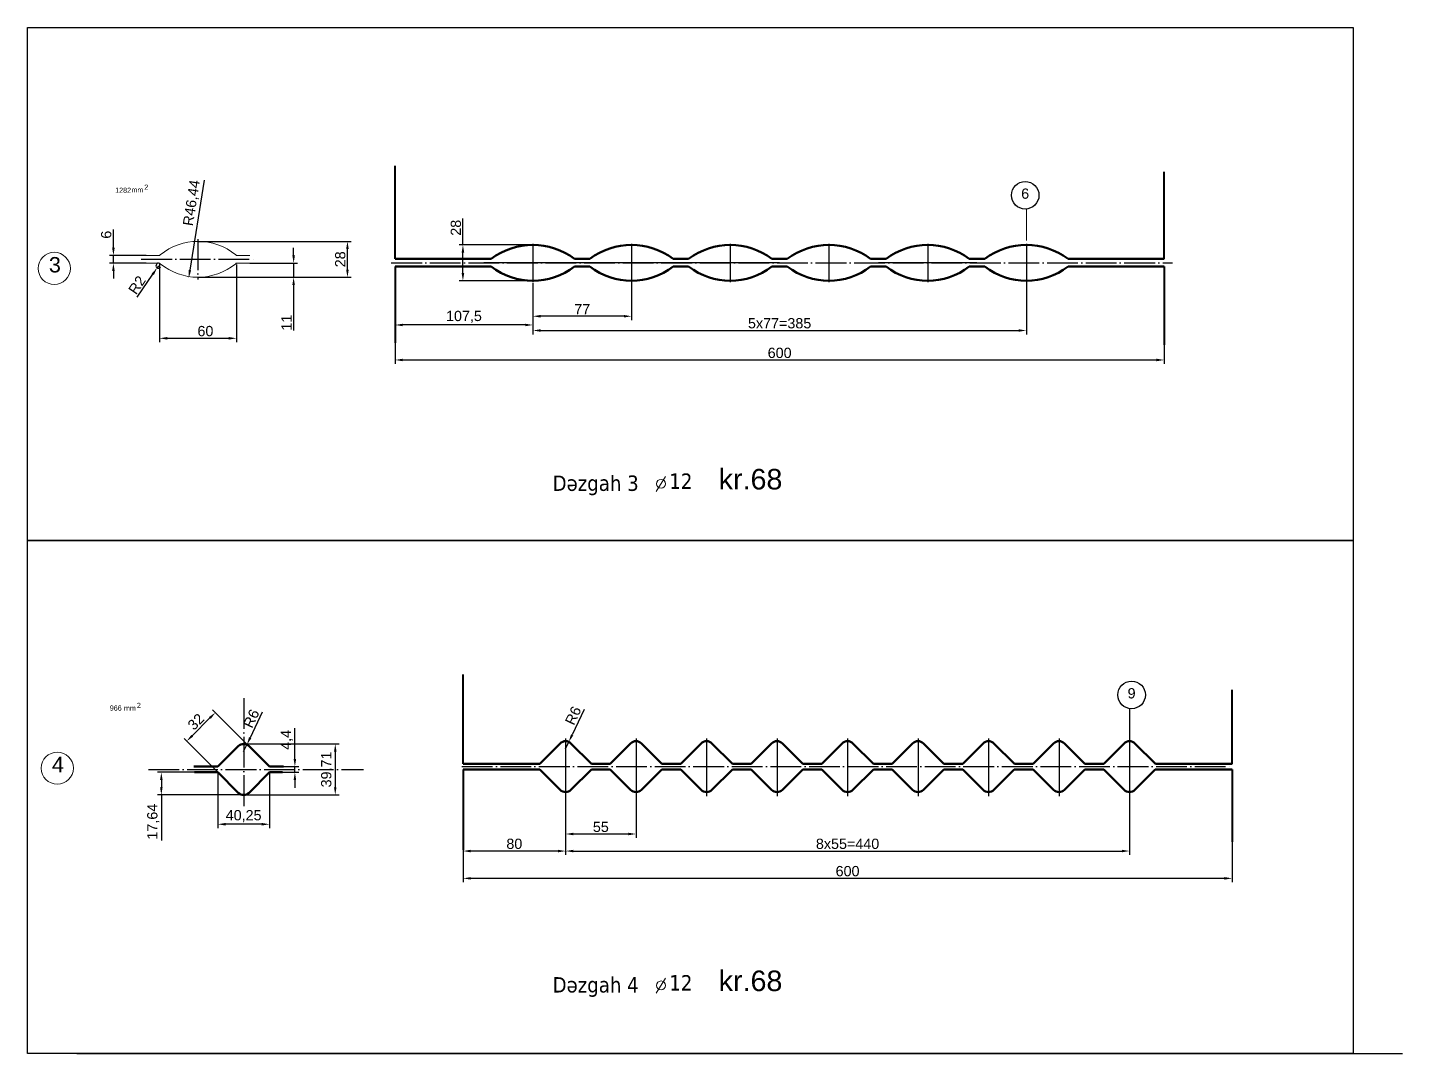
# Model space of a CAD drawing. Header units: millimetres. Extents: x 1526 to 31626, y -4643 to 9189.
# Drawn here: x 5119 to 6192, y 6533 to 7333 of the extents above; entities that cross this region are included whole.
import ezdxf

# ---------------------------------------------------------------- set-up
doc = ezdxf.new("R2010")
doc.units = ezdxf.units.MM
doc.linetypes.add('ACAD_ISO04W100', pattern=[30, 24, -3, 0, -3])
for name, color, linetype, lineweight in [('контурная', 7, 'Continuous', 50), ('осевые', 1, 'ACAD_ISO04W100', 25), ('размерные', 7, 'Continuous', 25), ('тонкая', 7, 'Continuous', 20), ('тонкий', 7, 'Continuous', 20)]:
    doc.layers.add(name, color=color, linetype=linetype, lineweight=lineweight)
doc.layers.add('осевая', color=4, linetype='Continuous')
doc.styles.add('s1v4', font='arial.ttf', dxfattribs={"height": 4})
doc.styles.add('s4v4', font='arial.ttf', dxfattribs={"height": 16})
doc.styles.get("Standard").update_dxf_attribs({"font": 'arial.ttf'})
doc.dimstyles.new('s2v4', dxfattribs={"dimtxt": 8, "dimasz": 6, "dimexe": 3, "dimexo": 0, "dimgap": 1.5, "dimtad": 1, "dimtxsty": 'Standard', "dimcen": 2.5, "dimadec": 0, "dimazin": 0, "dimtfac": 1, "dimtmove": 0, "dimatfit": 3, "dimfxl": 1, "dimarcsym": 0})
doc.dimstyles.new('s2v4$0', dxfattribs={"dimtxt": 8, "dimasz": 6, "dimexe": 3, "dimexo": 0, "dimgap": 1.5, "dimtad": 1, "dimtxsty": 'Standard', "dimcen": 2.5, "dimadec": 0, "dimazin": 0, "dimtfac": 1, "dimtmove": 0, "dimatfit": 3, "dimfxl": 1, "dimarcsym": 0})

# ---------------------------------------------------------------- blocks, each defined once
blk = doc.blocks.new('*D336')
at = {"layer": 'Defpoints', "color": 0, "transparency": 16777216}
for p in [(5513.3, 7133.3), (5405.8, 7102.5), (5405.8, 7100.6)]:
    blk.add_point(p, dxfattribs=at)
at = {"layer": 'тонкий', "color": 0, "lineweight": -2, "transparency": 16777216}
for p, q in [((5513.3, 7133.3), (5513.3, 7097.6)), ((5405.8, 7102.5), (5405.8, 7097.6)), ((5507.3, 7100.6), (5411.8, 7100.6))]:
    blk.add_line(p, q, dxfattribs=at)
at = {"layer": 'тонкий', "color": 0, "transparency": 16777216}
for points in [[(5411.8, 7101.6), (5411.8, 7099.6), (5405.8, 7100.6)], [(5507.3, 7101.6), (5507.3, 7099.6), (5513.3, 7100.6)]]:
    blk.add_solid(points, dxfattribs=at)
at = {"layer": 'тонкий', "color": 0, "transparency": 16777216, "insert": (5459.5, 7106.9), "char_height": 8, "attachment_point": 5}
blk.add_mtext('107,5', dxfattribs=at)
blk = doc.blocks.new('*D217')
at = {"layer": 'Defpoints', "color": 0, "transparency": 16777216}
for p in [(5898.3, 7134.1), (5513.3, 7097.6), (5898.3, 7096.3)]:
    blk.add_point(p, dxfattribs=at)
at = {"layer": 'тонкий', "color": 0, "lineweight": -2, "transparency": 16777216}
for p, q in [((5898.3, 7134.1), (5898.3, 7093.3)), ((5513.3, 7097.6), (5513.3, 7093.3)), ((5519.3, 7096.3), (5892.3, 7096.3))]:
    blk.add_line(p, q, dxfattribs=at)
at = {"layer": 'тонкий', "color": 0, "transparency": 16777216}
for points in [[(5519.3, 7097.3), (5519.3, 7095.3), (5513.3, 7096.3)], [(5892.3, 7097.3), (5892.3, 7095.3), (5898.3, 7096.3)]]:
    blk.add_solid(points, dxfattribs=at)
at = {"layer": 'тонкий', "color": 0, "transparency": 16777216, "insert": (5705.8, 7101.9), "char_height": 8, "attachment_point": 5}
blk.add_mtext('5x77=385', dxfattribs=at)
blk = doc.blocks.new('*D337')
at = {"layer": 'Defpoints', "color": 0, "transparency": 16777216}
for p in [(5405.8, 7086.8), (6005.8, 7085.1), (6005.8, 7073.3)]:
    blk.add_point(p, dxfattribs=at)
at = {"layer": 'тонкий', "color": 0, "lineweight": -2, "transparency": 16777216}
for p, q in [((5405.8, 7086.8), (5405.8, 7070.3)), ((6005.8, 7085.1), (6005.8, 7070.3)), ((5411.8, 7073.3), (5999.8, 7073.3))]:
    blk.add_line(p, q, dxfattribs=at)
at = {"layer": 'тонкий', "color": 0, "transparency": 16777216}
for points in [[(5411.8, 7074.3), (5411.8, 7072.3), (5405.8, 7073.3)], [(5999.8, 7074.3), (5999.8, 7072.3), (6005.8, 7073.3)]]:
    blk.add_solid(points, dxfattribs=at)
at = {"layer": 'тонкий', "color": 0, "transparency": 16777216, "insert": (5705.8, 7078.8), "char_height": 8, "attachment_point": 5}
blk.add_mtext('600', dxfattribs=at)
blk = doc.blocks.new('*D274')
at = {"layer": 'Defpoints', "color": 0, "transparency": 16777216}
for p in [(5538.8, 6733.2), (5458.8, 6722.3), (5458.8, 6690.4)]:
    blk.add_point(p, dxfattribs=at)
at = {"layer": 'тонкий', "color": 0, "lineweight": -2, "transparency": 16777216}
for p, q in [((5538.8, 6733.2), (5538.8, 6687.4)), ((5458.8, 6722.3), (5458.8, 6687.4)), ((5532.8, 6690.4), (5464.8, 6690.4))]:
    blk.add_line(p, q, dxfattribs=at)
at = {"layer": 'тонкий', "color": 0, "transparency": 16777216}
for points in [[(5464.8, 6691.4), (5464.8, 6689.4), (5458.8, 6690.4)], [(5532.8, 6691.4), (5532.8, 6689.4), (5538.8, 6690.4)]]:
    blk.add_solid(points, dxfattribs=at)
at = {"layer": 'тонкий', "color": 0, "transparency": 16777216, "insert": (5498.8, 6696), "char_height": 8, "attachment_point": 5}
blk.add_mtext('80', dxfattribs=at)
blk = doc.blocks.new('*D275')
at = {"layer": 'Defpoints', "color": 0, "transparency": 16777216}
for p in [(5593.8, 6733.2), (5538.8, 6710.3), (5593.8, 6703.7)]:
    blk.add_point(p, dxfattribs=at)
at = {"layer": 'тонкий', "color": 0, "lineweight": -2, "transparency": 16777216}
for p, q in [((5593.8, 6733.2), (5593.8, 6700.7)), ((5538.8, 6710.3), (5538.8, 6700.7)), ((5544.8, 6703.7), (5587.8, 6703.7))]:
    blk.add_line(p, q, dxfattribs=at)
at = {"layer": 'тонкий', "color": 0, "transparency": 16777216}
for points in [[(5544.8, 6704.7), (5544.8, 6702.7), (5538.8, 6703.7)], [(5587.8, 6704.7), (5587.8, 6702.7), (5593.8, 6703.7)]]:
    blk.add_solid(points, dxfattribs=at)
at = {"layer": 'тонкий', "color": 0, "transparency": 16777216, "insert": (5566.3, 6709.2), "char_height": 8, "attachment_point": 5}
blk.add_mtext('55', dxfattribs=at)
blk = doc.blocks.new('*D276')
at = {"layer": 'Defpoints', "color": 0, "transparency": 16777216}
for p in [(5978.8, 6733.2), (5538.8, 6690.4), (5978.8, 6690.4)]:
    blk.add_point(p, dxfattribs=at)
at = {"layer": 'тонкий', "color": 0, "lineweight": -2, "transparency": 16777216}
for p, q in [((5978.8, 6733.2), (5978.8, 6687.4)), ((5538.8, 6690.4), (5538.8, 6687.4)), ((5544.8, 6690.4), (5972.8, 6690.4))]:
    blk.add_line(p, q, dxfattribs=at)
at = {"layer": 'тонкий', "color": 0, "transparency": 16777216}
for points in [[(5544.8, 6691.4), (5544.8, 6689.4), (5538.8, 6690.4)], [(5972.8, 6691.4), (5972.8, 6689.4), (5978.8, 6690.4)]]:
    blk.add_solid(points, dxfattribs=at)
at = {"layer": 'тонкий', "color": 0, "transparency": 16777216, "insert": (5758.8, 6696), "char_height": 8, "attachment_point": 5}
blk.add_mtext('8x55=440', dxfattribs=at)
blk = doc.blocks.new('*D277')
at = {"layer": 'Defpoints', "color": 0, "transparency": 16777216}
for p in [(6058.8, 6697.7), (5458.8, 6687.4), (5458.8, 6669.1)]:
    blk.add_point(p, dxfattribs=at)
at = {"layer": 'тонкий', "color": 0, "lineweight": -2, "transparency": 16777216}
for p, q in [((6058.8, 6697.7), (6058.8, 6666.1)), ((5458.8, 6687.4), (5458.8, 6666.1)), ((6052.8, 6669.1), (5464.8, 6669.1))]:
    blk.add_line(p, q, dxfattribs=at)
at = {"layer": 'тонкий', "color": 0, "transparency": 16777216}
for points in [[(5464.8, 6670.1), (5464.8, 6668.1), (5458.8, 6669.1)], [(6052.8, 6670.1), (6052.8, 6668.1), (6058.8, 6669.1)]]:
    blk.add_solid(points, dxfattribs=at)
at = {"layer": 'тонкий', "color": 0, "transparency": 16777216, "insert": (5758.8, 6674.7), "char_height": 8, "attachment_point": 5}
blk.add_mtext('600', dxfattribs=at)
blk = doc.blocks.new('*D1022')
at = {"layer": 'Defpoints', "color": 0, "transparency": 16777216}
for p in [(5590.3, 7134.1), (5513.3, 7121), (5513.3, 7107.4)]:
    blk.add_point(p, dxfattribs=at)
at = {"layer": 'тонкий', "color": 0, "lineweight": -2, "transparency": 16777216}
for p, q in [((5590.3, 7134.1), (5590.3, 7104.4)), ((5513.3, 7121), (5513.3, 7104.4)), ((5584.3, 7107.4), (5519.3, 7107.4))]:
    blk.add_line(p, q, dxfattribs=at)
at = {"layer": 'тонкий', "color": 0, "transparency": 16777216}
for points in [[(5519.3, 7108.4), (5519.3, 7106.4), (5513.3, 7107.4)], [(5584.3, 7108.4), (5584.3, 7106.4), (5590.3, 7107.4)]]:
    blk.add_solid(points, dxfattribs=at)
at = {"layer": 'тонкий', "color": 0, "transparency": 16777216, "insert": (5551.8, 7112.9), "char_height": 8, "attachment_point": 5}
blk.add_mtext('77', dxfattribs=at)
blk = doc.blocks.new('*D1023')
at = {"layer": 'Defpoints', "color": 0, "transparency": 16777216}
for p in [(5458.7, 7163.1), (5513.3, 7163.1), (5513.3, 7135.1)]:
    blk.add_point(p, dxfattribs=at)
at = {"layer": 'тонкий', "color": 0, "lineweight": -2, "transparency": 16777216}
for p, q in [((5458.7, 7163.1), (5458.7, 7183.7)), ((5513.3, 7163.1), (5455.7, 7163.1)), ((5458.7, 7141.1), (5458.7, 7157.1)), ((5513.3, 7135.1), (5455.7, 7135.1))]:
    blk.add_line(p, q, dxfattribs=at)
at = {"layer": 'тонкий', "color": 0, "transparency": 16777216}
for points in [[(5457.7, 7157.1), (5459.7, 7157.1), (5458.7, 7163.1)], [(5457.7, 7141.1), (5459.7, 7141.1), (5458.7, 7135.1)]]:
    blk.add_solid(points, dxfattribs=at)
at = {"layer": 'тонкий', "color": 0, "transparency": 16777216, "insert": (5453.2, 7176.4), "char_height": 8, "attachment_point": 5, "rotation": 90}
blk.add_mtext('28', dxfattribs=at)
blk = doc.blocks.new('*D1028')
at = {"layer": 'Defpoints', "color": 0, "transparency": 16777216}
for p in [(5314.9, 6756.2), (5314.9, 6751.8), (5327.6, 6756.2)]:
    blk.add_point(p, dxfattribs=at)
at = {"layer": 'тонкая', "color": 0, "lineweight": -2, "transparency": 16777216}
for p, q in [((5327.6, 6762.2), (5327.6, 6786.1)), ((5314.9, 6756.2), (5330.6, 6756.2)), ((5314.9, 6751.8), (5330.6, 6751.8)), ((5327.6, 6751.8), (5327.6, 6756.2)), ((5327.6, 6745.8), (5327.6, 6739.8))]:
    blk.add_line(p, q, dxfattribs=at)
at = {"layer": 'тонкая', "color": 0, "transparency": 16777216}
for points in [[(5326.6, 6762.2), (5328.6, 6762.2), (5327.6, 6756.2)], [(5326.6, 6745.8), (5328.6, 6745.8), (5327.6, 6751.8)]]:
    blk.add_solid(points, dxfattribs=at)
at = {"layer": 'тонкая', "color": 0, "transparency": 16777216, "insert": (5321.3, 6777.1), "char_height": 8, "attachment_point": 5, "rotation": 90}
blk.add_mtext('4,4', dxfattribs=at)
blk = doc.blocks.new('*D1027')
at = {"layer": 'Defpoints', "color": 0, "transparency": 16777216}
for p in [(5287.6, 6773.9), (5287.6, 6734.2), (5359.1, 6734.2)]:
    blk.add_point(p, dxfattribs=at)
at = {"layer": 'тонкая', "color": 0, "lineweight": -2, "transparency": 16777216}
for p, q in [((5287.6, 6773.9), (5362.1, 6773.9)), ((5359.1, 6767.9), (5359.1, 6740.2)), ((5287.6, 6734.2), (5362.1, 6734.2))]:
    blk.add_line(p, q, dxfattribs=at)
at = {"layer": 'тонкая', "color": 0, "transparency": 16777216}
for points in [[(5358.1, 6767.9), (5360.1, 6767.9), (5359.1, 6773.9)], [(5358.1, 6740.2), (5360.1, 6740.2), (5359.1, 6734.2)]]:
    blk.add_solid(points, dxfattribs=at)
at = {"layer": 'тонкая', "color": 0, "transparency": 16777216, "insert": (5352.8, 6754), "char_height": 8, "attachment_point": 5, "rotation": 90}
blk.add_mtext('39,71', dxfattribs=at)
blk = doc.blocks.new('*D1029')
at = {"layer": 'Defpoints', "color": 0, "transparency": 16777216}
for p in [(5265.6, 6798.4), (5289.9, 6774.1), (5267.5, 6751.8)]:
    blk.add_point(p, dxfattribs=at)
at = {"layer": 'тонкая', "color": 0, "lineweight": -2, "transparency": 16777216}
for p, q in [((5247.5, 6780.3), (5261.3, 6794.2)), ((5289.9, 6774.1), (5263.4, 6800.6)), ((5267.5, 6751.8), (5241.1, 6778.2))]:
    blk.add_line(p, q, dxfattribs=at)
at = {"layer": 'тонкая', "color": 0, "transparency": 16777216}
for points in [[(5260.6, 6794.9), (5262, 6793.5), (5265.6, 6798.4)], [(5246.8, 6781), (5248.2, 6779.6), (5243.2, 6776.1)]]:
    blk.add_solid(points, dxfattribs=at)
at = {"layer": 'тонкая', "color": 0, "transparency": 16777216, "insert": (5250.4, 6791.2), "char_height": 8, "attachment_point": 5, "rotation": 45}
blk.add_mtext('32', dxfattribs=at)
blk = doc.blocks.new('*D1030')
at = {"layer": 'Defpoints', "color": 0, "transparency": 16777216}
for p in [(5267.5, 6751.8), (5307.8, 6751.8), (5267.5, 6711.3)]:
    blk.add_point(p, dxfattribs=at)
at = {"layer": 'тонкая', "color": 0, "lineweight": -2, "transparency": 16777216}
for p, q in [((5267.5, 6751.8), (5267.5, 6708.3)), ((5307.8, 6751.8), (5307.8, 6708.3)), ((5301.8, 6711.3), (5273.5, 6711.3))]:
    blk.add_line(p, q, dxfattribs=at)
at = {"layer": 'тонкая', "color": 0, "transparency": 16777216}
for points in [[(5273.5, 6712.3), (5273.5, 6710.3), (5267.5, 6711.3)], [(5301.8, 6712.3), (5301.8, 6710.3), (5307.8, 6711.3)]]:
    blk.add_solid(points, dxfattribs=at)
at = {"layer": 'тонкая', "color": 0, "transparency": 16777216, "insert": (5287.6, 6717.6), "char_height": 8, "attachment_point": 5}
blk.add_mtext('40,25', dxfattribs=at)
blk = doc.blocks.new('*D1031')
at = {"layer": 'Defpoints', "color": 0, "transparency": 16777216}
for p in [(5290.2, 6773.3), (5287.6, 6767.9)]:
    blk.add_point(p, dxfattribs=at)
at = {"layer": 'тонкая', "color": 0, "lineweight": -2, "transparency": 16777216}
for p, q in [((5302, 6798.6), (5292.7, 6778.7)), ((5287.6, 6767.9), (5290.2, 6773.3))]:
    blk.add_line(p, q, dxfattribs=at)
at = {"layer": 'тонкая', "color": 0, "transparency": 16777216}
blk.add_solid([(5291.8, 6779.2), (5293.6, 6778.3), (5290.2, 6773.3)], dxfattribs=at)
at = {"layer": 'тонкая', "color": 0, "transparency": 16777216, "insert": (5293.6, 6793.7), "char_height": 8, "attachment_point": 5, "rotation": 64.8631}
blk.add_mtext('R6', dxfattribs=at)
blk = doc.blocks.new('*D1032')
at = {"layer": 'Defpoints', "color": 0, "transparency": 16777216}
for p in [(5223.4, 6751.8), (5249.4, 6751.8), (5287.6, 6734.2)]:
    blk.add_point(p, dxfattribs=at)
at = {"layer": 'тонкая', "color": 0, "lineweight": -2, "transparency": 16777216}
for p, q in [((5249.4, 6751.8), (5220.4, 6751.8)), ((5223.4, 6745.8), (5223.4, 6740.2)), ((5287.6, 6734.2), (5220.4, 6734.2)), ((5223.4, 6734.2), (5223.4, 6698.7))]:
    blk.add_line(p, q, dxfattribs=at)
at = {"layer": 'тонкая', "color": 0, "transparency": 16777216}
for points in [[(5222.4, 6745.8), (5224.4, 6745.8), (5223.4, 6751.8)], [(5222.4, 6740.2), (5224.4, 6740.2), (5223.4, 6734.2)]]:
    blk.add_solid(points, dxfattribs=at)
at = {"layer": 'тонкая', "color": 0, "transparency": 16777216, "insert": (5217.1, 6713.3), "char_height": 8, "attachment_point": 5, "rotation": 90}
blk.add_mtext('17,64', dxfattribs=at)
blk = doc.blocks.new('*D1033')
at = {"layer": 'Defpoints', "color": 0, "transparency": 16777216}
for p in [(5538.8, 6770.1), (5541.3, 6775.5)]:
    blk.add_point(p, dxfattribs=at)
at = {"layer": 'тонкая', "color": 0, "lineweight": -2, "transparency": 16777216}
for p, q in [((5553.2, 6800.8), (5543.9, 6781)), ((5538.8, 6770.1), (5541.3, 6775.5))]:
    blk.add_line(p, q, dxfattribs=at)
at = {"layer": 'тонкая', "color": 0, "transparency": 16777216}
blk.add_solid([(5543, 6781.4), (5544.8, 6780.5), (5541.3, 6775.5)], dxfattribs=at)
at = {"layer": 'тонкая', "color": 0, "transparency": 16777216, "insert": (5544.7, 6796), "char_height": 8, "attachment_point": 5, "rotation": 64.8631}
blk.add_mtext('R6', dxfattribs=at)
blk = doc.blocks.new('*D1966')
at = {"layer": 'Defpoints', "color": 0, "transparency": 16777216}
for p in [(5252, 7183.3), (5244.8, 7137.4)]:
    blk.add_point(p, dxfattribs=at)
at = {"layer": 'тонкая', "color": 0, "lineweight": -2, "transparency": 16777216}
blk.add_line((5256.7, 7213.4), (5245.7, 7143.3), dxfattribs=at)
at = {"layer": 'тонкая', "color": 0, "transparency": 16777216}
blk.add_solid([(5244.7, 7143.5), (5246.7, 7143.2), (5244.8, 7137.4)], dxfattribs=at)
at = {"layer": 'тонкая', "color": 0, "transparency": 16777216, "insert": (5247.5, 7195.7), "char_height": 8, "attachment_point": 5, "rotation": 81.106}
blk.add_mtext('R46,44', dxfattribs=at)
blk = doc.blocks.new('*D1967')
at = {"layer": 'Defpoints', "color": 0, "transparency": 16777216}
for p in [(5186, 7154.8), (5211.6, 7154.8), (5211.6, 7148.8)]:
    blk.add_point(p, dxfattribs=at)
at = {"layer": 'тонкая', "color": 0, "lineweight": -2, "transparency": 16777216}
for p, q in [((5186, 7160.8), (5186, 7175.1)), ((5211.6, 7154.8), (5183, 7154.8)), ((5211.6, 7148.8), (5183, 7148.8)), ((5186, 7148.8), (5186, 7154.8)), ((5186, 7142.8), (5186, 7136.8))]:
    blk.add_line(p, q, dxfattribs=at)
at = {"layer": 'тонкая', "color": 0, "transparency": 16777216}
for points in [[(5185, 7160.8), (5187, 7160.8), (5186, 7154.8)], [(5185, 7142.8), (5187, 7142.8), (5186, 7148.8)]]:
    blk.add_solid(points, dxfattribs=at)
at = {"layer": 'тонкая', "color": 0, "transparency": 16777216, "insert": (5180.4, 7171), "char_height": 8, "attachment_point": 5, "rotation": 90}
blk.add_mtext('6', dxfattribs=at)
blk = doc.blocks.new('*D1968')
at = {"layer": 'Defpoints', "color": 0, "transparency": 16777216}
for p in [(5222, 7148.8), (5282, 7147.8), (5282, 7090.2)]:
    blk.add_point(p, dxfattribs=at)
at = {"layer": 'тонкая', "color": 0, "lineweight": -2, "transparency": 16777216}
for p, q in [((5222, 7148.8), (5222, 7087.2)), ((5282, 7147.8), (5282, 7087.2)), ((5228, 7090.2), (5276, 7090.2))]:
    blk.add_line(p, q, dxfattribs=at)
at = {"layer": 'тонкая', "color": 0, "transparency": 16777216}
for points in [[(5228, 7091.2), (5228, 7089.2), (5222, 7090.2)], [(5276, 7091.2), (5276, 7089.2), (5282, 7090.2)]]:
    blk.add_solid(points, dxfattribs=at)
at = {"layer": 'тонкая', "color": 0, "transparency": 16777216, "insert": (5257.8, 7095.8), "char_height": 8, "attachment_point": 5}
blk.add_mtext('60', dxfattribs=at)
blk = doc.blocks.new('*D1969')
at = {"layer": 'Defpoints', "color": 0, "transparency": 16777216}
for p in [(5292.4, 7148.8), (5252, 7137.8), (5326.6, 7137.8)]:
    blk.add_point(p, dxfattribs=at)
at = {"layer": 'тонкая', "color": 0, "lineweight": -2, "transparency": 16777216}
for p, q in [((5326.6, 7154.8), (5326.6, 7160.8)), ((5292.4, 7148.8), (5329.6, 7148.8)), ((5326.6, 7148.8), (5326.6, 7137.8)), ((5252, 7137.8), (5329.6, 7137.8)), ((5326.6, 7131.8), (5326.6, 7096.3))]:
    blk.add_line(p, q, dxfattribs=at)
at = {"layer": 'тонкая', "color": 0, "transparency": 16777216}
for points in [[(5325.6, 7154.8), (5327.6, 7154.8), (5326.6, 7148.8)], [(5325.6, 7131.8), (5327.6, 7131.8), (5326.6, 7137.8)]]:
    blk.add_solid(points, dxfattribs=at)
at = {"layer": 'тонкая', "color": 0, "transparency": 16777216, "insert": (5321.1, 7102.4), "char_height": 8, "attachment_point": 5, "rotation": 90}
blk.add_mtext('11', dxfattribs=at)
blk = doc.blocks.new('*D1970')
at = {"layer": 'Defpoints', "color": 0, "transparency": 16777216}
for p in [(5252, 7165.8), (5368.6, 7165.8), (5287.3, 7137.8)]:
    blk.add_point(p, dxfattribs=at)
at = {"layer": 'тонкая', "color": 0, "lineweight": -2, "transparency": 16777216}
for p, q in [((5252, 7165.8), (5371.6, 7165.8)), ((5368.6, 7143.8), (5368.6, 7159.8)), ((5287.3, 7137.8), (5371.6, 7137.8))]:
    blk.add_line(p, q, dxfattribs=at)
at = {"layer": 'тонкая', "color": 0, "transparency": 16777216}
for points in [[(5367.6, 7159.8), (5369.6, 7159.8), (5368.6, 7165.8)], [(5367.6, 7143.8), (5369.6, 7143.8), (5368.6, 7137.8)]]:
    blk.add_solid(points, dxfattribs=at)
at = {"layer": 'тонкая', "color": 0, "transparency": 16777216, "insert": (5363, 7151.8), "char_height": 8, "attachment_point": 5, "rotation": 90}
blk.add_mtext('28', dxfattribs=at)
blk = doc.blocks.new('*D1971')
at = {"layer": 'Defpoints', "color": 0, "transparency": 16777216}
for p in [(5220.1, 7145.2), (5221.2, 7146.8)]:
    blk.add_point(p, dxfattribs=at)
at = {"layer": 'тонкая', "color": 0, "lineweight": -2, "transparency": 16777216}
for p, q in [((5221.2, 7146.8), (5220.1, 7145.2)), ((5204.5, 7122.2), (5216.7, 7140.2))]:
    blk.add_line(p, q, dxfattribs=at)
blk.add_arc((5221.2, 7146.8), 2, 90, 321.704, dxfattribs=at)
at = {"layer": 'тонкая', "color": 0, "transparency": 16777216}
blk.add_solid([(5215.9, 7140.8), (5217.6, 7139.6), (5220.1, 7145.2)], dxfattribs=at)
at = {"layer": 'тонкая', "color": 0, "transparency": 16777216, "insert": (5204.4, 7131.8), "char_height": 8, "attachment_point": 5, "rotation": 55.7603}
blk.add_mtext('R2', dxfattribs=at)

msp = doc.modelspace()

# ---------------------------------------------------------------- linework, layer by layer
at = {"lineweight": 40}
for p, q in [((5405.79827, 7152.07314), (5405.79827, 7224.66537)), ((6005.79827, 7152.07314), (6005.79827, 7219.92303)), ((5405.79827, 7146.07314), (5405.79827, 7086.75911)), ((6005.79827, 7146.07314), (6005.79827, 7085.11579)), ((5458.77477, 6758.4413), (5458.77477, 6828.06838)), ((6058.77477, 6758.4413), (6058.77477, 6816.16661)), ((5458.77477, 6754.0413), (5458.77477, 6691.25242)), ((6058.77477, 6754.0413), (6058.77477, 6697.66462))]:
    msp.add_line(p, q, dxfattribs=at)
at = {"lineweight": 15}
msp.add_line((5898.52075, 7166.4409), (5898.52075, 7191.05655), dxfattribs=at)
at = {"color": 2}
for points in [[(5118.97851, 6932.54836), (5118.97851, 7332.54836), (6153.24468, 7332.54836), (6153.24468, 6932.54836), (5118.97851, 6932.54836), (5118.97851, 7332.54836)], [(5118.97851, 6532.54837), (5118.97851, 6932.54837), (6153.24468, 6932.54837), (6153.24468, 6532.54837), (5118.97851, 6532.54837), (5118.97851, 6932.54837)], [(5157.49089, 6532.54837), (6191.75706, 6532.54837)], [(5157.4909, 6532.54837), (6191.75707, 6532.54837)], [(5157.4909, 6532.54837), (6191.75707, 6532.54837)], [(5157.4909, 6532.54837), (6191.75707, 6532.54837)], [(5157.49091, 6532.54837), (6191.75708, 6532.54837)], [(5157.49091, 6532.54837), (6191.75708, 6532.54837)], [(5157.49091, 6532.54837), (6191.75708, 6532.54837)]]:
    msp.add_lwpolyline(points, dxfattribs=at)
for centre in [(5897.37618, 7201.74908), (5980.39997, 6812.14191)]:
    msp.add_circle(centre, 10.75362)
at = {"layer": 'контурная'}
for p, q in [((5480.79827, 7152.07314), (5405.79827, 7152.07314)), ((5480.79827, 7146.07314), (5405.79827, 7146.07314)), ((5545.79827, 7152.07314), (5557.79827, 7152.07314)), ((5545.79827, 7146.07314), (5557.79827, 7146.07314)), ((5622.79827, 7152.07314), (5634.79827, 7152.07314)), ((5622.79827, 7146.07314), (5634.79827, 7146.07314)), ((5699.79827, 7152.07314), (5711.79827, 7152.07314)), ((5699.79827, 7146.07314), (5711.79827, 7146.07314)), ((5776.79827, 7152.07314), (5788.79827, 7152.07314)), ((5776.79827, 7146.07314), (5788.79827, 7146.07314)), ((5853.79827, 7152.07314), (5865.79827, 7152.07314)), ((5853.79827, 7146.07314), (5865.79827, 7146.07314)), ((5930.79827, 7152.07314), (6005.79827, 7152.07314)), ((5930.79827, 7146.07314), (6005.79827, 7146.07314)), ((5267.49054, 6756.2007), (5283.40121, 6772.11137)), ((5307.79716, 6756.2007), (5291.88649, 6772.11137)), ((5518.62146, 6758.4413), (5534.53213, 6774.35197)), ((5558.92808, 6758.4413), (5543.01741, 6774.35197)), ((5573.62146, 6758.4413), (5589.53213, 6774.35197)), ((5613.92808, 6758.4413), (5598.01741, 6774.35197)), ((5628.62146, 6758.4413), (5644.53213, 6774.35197)), ((5668.92808, 6758.4413), (5653.01741, 6774.35197)), ((5683.62146, 6758.4413), (5699.53213, 6774.35197)), ((5723.92808, 6758.4413), (5708.01741, 6774.35197)), ((5738.62146, 6758.4413), (5754.53213, 6774.35197)), ((5778.92808, 6758.4413), (5763.01741, 6774.35197)), ((5793.62146, 6758.4413), (5809.53213, 6774.35197)), ((5833.92808, 6758.4413), (5818.01741, 6774.35197)), ((5848.62146, 6758.4413), (5864.53213, 6774.35197)), ((5888.92808, 6758.4413), (5873.01741, 6774.35197)), ((5903.62146, 6758.4413), (5919.53213, 6774.35197)), ((5943.92808, 6758.4413), (5928.01741, 6774.35197)), ((5958.62146, 6758.4413), (5974.53213, 6774.35197)), ((5998.92808, 6758.4413), (5983.01741, 6774.35197)), ((5267.49054, 6756.2007), (5248.74832, 6756.2007)), ((5267.51644, 6751.8007), (5249.3573, 6751.8007)), ((5283.40121, 6735.91593), (5267.51644, 6751.8007)), ((5291.88649, 6735.91593), (5307.77126, 6751.8007)), ((5307.77126, 6751.8007), (5318.00036, 6751.8007)), ((5307.79716, 6756.2007), (5318.60934, 6756.2007)), ((5518.62146, 6758.4413), (5458.77477, 6758.4413)), ((5518.64736, 6754.0413), (5458.77477, 6754.0413)), ((5534.53213, 6738.15653), (5518.64736, 6754.0413)), ((5543.01741, 6738.15653), (5558.90218, 6754.0413)), ((5558.90218, 6754.0413), (5573.64736, 6754.0413)), ((5558.92808, 6758.4413), (5573.62146, 6758.4413)), ((5589.53213, 6738.15653), (5573.64736, 6754.0413)), ((5598.01741, 6738.15653), (5613.90218, 6754.0413)), ((5613.90218, 6754.0413), (5628.64736, 6754.0413)), ((5613.92808, 6758.4413), (5628.62146, 6758.4413)), ((5644.53213, 6738.15653), (5628.64736, 6754.0413)), ((5653.01741, 6738.15653), (5668.90218, 6754.0413)), ((5668.90218, 6754.0413), (5683.64736, 6754.0413)), ((5668.92808, 6758.4413), (5683.62146, 6758.4413)), ((5699.53213, 6738.15653), (5683.64736, 6754.0413)), ((5708.01741, 6738.15653), (5723.90218, 6754.0413)), ((5723.90218, 6754.0413), (5738.64736, 6754.0413)), ((5723.92808, 6758.4413), (5738.62146, 6758.4413)), ((5754.53213, 6738.15653), (5738.64736, 6754.0413)), ((5763.01741, 6738.15653), (5778.90218, 6754.0413)), ((5778.90218, 6754.0413), (5793.64736, 6754.0413)), ((5778.92808, 6758.4413), (5793.62146, 6758.4413)), ((5809.53213, 6738.15653), (5793.64736, 6754.0413)), ((5818.01741, 6738.15653), (5833.90218, 6754.0413)), ((5833.90218, 6754.0413), (5848.64736, 6754.0413)), ((5833.92808, 6758.4413), (5848.62146, 6758.4413)), ((5864.53213, 6738.15653), (5848.64736, 6754.0413)), ((5873.01741, 6738.15653), (5888.90218, 6754.0413)), ((5888.90218, 6754.0413), (5903.64736, 6754.0413)), ((5888.92808, 6758.4413), (5903.62146, 6758.4413)), ((5919.53213, 6738.15653), (5903.64736, 6754.0413)), ((5928.01741, 6738.15653), (5943.90218, 6754.0413)), ((5943.90218, 6754.0413), (5958.64736, 6754.0413)), ((5943.92808, 6758.4413), (5958.62146, 6758.4413)), ((5974.53213, 6738.15653), (5958.64736, 6754.0413)), ((5983.01741, 6738.15653), (5998.90218, 6754.0413)), ((5998.90218, 6754.0413), (6058.77477, 6754.0413)), ((5998.92808, 6758.4413), (6058.77477, 6758.4413))]:
    msp.add_line(p, q, dxfattribs=at)
for centre, radius, start, end in [((5513.29827, 7109.56178), 53.51136, 52.60203439, 127.39796561), ((5590.29827, 7109.56178), 53.51136, 52.60203439, 127.39796561), ((5667.29827, 7109.56178), 53.51136, 52.60203439, 127.39796561), ((5744.29827, 7109.56178), 53.51136, 52.60203439, 127.39796561), ((5821.29827, 7109.56178), 53.51136, 52.60203439, 127.39796561), ((5898.29827, 7109.56178), 53.51136, 52.60203439, 127.39796561), ((5513.29827, 7188.58451), 53.51136, 232.60203439, 307.39796561), ((5590.29827, 7188.58451), 53.51136, 232.60203439, 307.39796561), ((5667.29827, 7188.58451), 53.51136, 232.60203439, 307.39796561), ((5744.29827, 7188.58451), 53.51136, 232.60203439, 307.39796561), ((5821.29827, 7188.58451), 53.51136, 232.60203439, 307.39796561), ((5898.29827, 7188.58451), 53.51136, 232.60203439, 307.39796561), ((5287.64385, 6767.86873), 6, 45, 135), ((5538.77477, 6770.10933), 6, 45, 135), ((5593.77477, 6770.10933), 6, 45, 135), ((5648.77477, 6770.10933), 6, 45, 135), ((5703.77477, 6770.10933), 6, 45, 135), ((5758.77477, 6770.10933), 6, 45, 135), ((5813.77477, 6770.10933), 6, 45, 135), ((5868.77477, 6770.10933), 6, 45, 135), ((5923.77477, 6770.10933), 6, 45, 135), ((5978.77477, 6770.10933), 6, 45, 135), ((5538.77477, 6742.39917), 6, 225, 315), ((5593.77477, 6742.39917), 6, 225, 315), ((5648.77477, 6742.39917), 6, 225, 315), ((5703.77477, 6742.39917), 6, 225, 315), ((5758.77477, 6742.39917), 6, 225, 315), ((5813.77477, 6742.39917), 6, 225, 315), ((5868.77477, 6742.39917), 6, 225, 315), ((5923.77477, 6742.39917), 6, 225, 315), ((5978.77477, 6742.39917), 6, 225, 315), ((5287.64385, 6740.15857), 6, 225, 315)]:
    msp.add_arc(centre, radius, start, end, dxfattribs=at)
at = {"layer": 'осевая'}
for p, q in [((5513.29827, 7163.88896), (5513.29827, 7134.07314)), ((5590.29827, 7163.88896), (5590.29827, 7134.07314)), ((5667.29827, 7163.88896), (5667.29827, 7134.07314)), ((5744.29827, 7163.88896), (5744.29827, 7134.07314)), ((5821.29827, 7163.88896), (5821.29827, 7134.07314)), ((5898.29827, 7163.88896), (5898.29827, 7134.07314)), ((5551.64012, 7149.07314), (5474.95643, 7149.07314)), ((5628.64012, 7149.07314), (5551.95643, 7149.07314)), ((5705.64012, 7149.07314), (5628.95643, 7149.07314)), ((5859.64012, 7149.07314), (5782.95643, 7149.07314)), ((5978.77477, 6801.51182), (5978.77477, 6733.19439)), ((5538.77477, 6778.15397), (5538.77477, 6733.19439)), ((5593.77477, 6778.15397), (5593.77477, 6733.19439)), ((5648.77477, 6778.15397), (5648.77477, 6733.19439)), ((5703.77477, 6778.15397), (5703.77477, 6733.19439)), ((5758.77477, 6778.15397), (5758.77477, 6733.19439)), ((5813.77477, 6778.15397), (5813.77477, 6733.19439)), ((5868.77477, 6778.15397), (5868.77477, 6733.19439)), ((5923.77477, 6778.15397), (5923.77477, 6733.19439)), ((5978.77477, 6778.15397), (5978.77477, 6733.19439))]:
    msp.add_line(p, q, dxfattribs=at)
at = {"layer": 'осевые'}
for p, q in [((5251.96745, 7167.44689), (5251.96882, 7136.02079)), ((5207.75921, 7151.82503), (5295.39969, 7151.82503)), ((5402.76853, 7149.07224), (6012.41309, 7149.07224)), ((5287.64385, 6809.65304), (5287.64385, 6723.2745)), ((5213.34049, 6754.0007), (5381.05406, 6754.0007)), ((5457.8156, 6756.2413), (6059.00983, 6756.2413))]:
    msp.add_line(p, q, dxfattribs=at)
at = {"layer": 'тонкая'}
for p, q in [((5221.24422, 7154.82503), (5211.56451, 7154.82503)), ((5221.24422, 7148.82503), (5211.56451, 7148.82503)), ((5221.24422, 7154.82503), (5221.96813, 7154.82503)), ((5221.24422, 7148.82503), (5221.96813, 7148.82503)), ((5282.70423, 7154.81503), (5281.97995, 7154.81503)), ((5282.70423, 7148.83503), (5281.97995, 7148.83503)), ((5282.70423, 7154.81503), (5292.37176, 7154.81503)), ((5282.70423, 7148.83503), (5292.37176, 7148.83503))]:
    msp.add_line(p, q, dxfattribs=at)
for centre in [(5139.86564, 7144.7182), (5142.21684, 6755.01577)]:
    msp.add_circle(centre, 12.53226, dxfattribs=at)
for centre, radius, start, end in [((5251.96813, 7119.37218), 46.44249, 50.6181066, 129.36324923), ((5221.24422, 7156.82503), 2, 270, 309.36324923), ((5221.24422, 7146.82503), 2, 50.63675077, 90), ((5251.96813, 7119.37218), 46.44249, 129.56688611, 130.23770831), ((5251.96813, 7184.27788), 46.44249, 229.76229169, 230.43311389), ((5251.96813, 7184.27788), 46.44249, 230.63667362, 309.3818934), ((5282.70423, 7156.81503), 2, 230.6181066, 270), ((5282.70423, 7146.83503), 2, 90, 129.3818934), ((5251.96813, 7119.37218), 46.44249, 49.7431976, 50.31409597), ((5251.96813, 7184.27788), 46.44249, 309.68590403, 310.2568024)]:
    msp.add_arc(centre, radius, start, end, dxfattribs=at)
at = {"layer": 'тонкий'}
for p, q in [((5609.51721, 6970.74232), (5616.79901, 6982.50953)), ((5609.51721, 6579.58443), (5616.79901, 6591.35163))]:
    msp.add_line(p, q, dxfattribs=at)
for centre in [(5613.2405, 6976.75907), (5613.2405, 6585.60117)]:
    msp.add_circle(centre, 3.47217, dxfattribs=at)

# ---------------------------------------------------------------- texts
at = {"char_height": 8, "attachment_point": 5}
for s, insert in [('6', (5897.37419, 7202.95495)), ('9', (5980.39799, 6813.34778))]:
    msp.add_mtext(s, dxfattribs=dict(at, insert=insert))
at = {"layer": 'размерные', "style": 's4v4'}
for p in [(5658.25677, 6972.3651), (5658.25677, 6581.20721)]:
    msp.add_text('kr.68', height=16, dxfattribs=at).set_placement(p)
at = {"layer": 'тонкая', "style": 's1v4'}
for s, p in [('2', (5210.09521, 7206.06321)), ('1282', (5187.36384, 7203.6527)), ('mm', (5200.02525, 7203.91867)), ('966', (5183.15614, 6799.92215)), ('mm', (5194.26119, 6799.82155)), ('2', (5204.33116, 6801.9661))]:
    msp.add_text(s, height=4, dxfattribs=at).set_placement(p)
at = {"layer": 'тонкий', "style": 's1v4'}
for s, p in [('3', (5135.7026, 7141.56777)), ('4', (5138.05379, 6751.86534))]:
    msp.add_text(s, height=12, dxfattribs=at).set_placement(p)
at = {"layer": 'тонкий', "char_height": 12, "width": 33.292, "attachment_point": 1, "style": 's1v4'}
for insert in [(5619.707, 6984.81364), (5619.707, 6593.65574)]:
    msp.add_mtext('{\\fTahoma|b0|i0|c162|p32;12\\fTxt|b0|i0|c238|p2; }', dxfattribs=dict(at, insert=insert))
at = {"layer": 'тонкий', "char_height": 12, "attachment_point": 1, "style": 's1v4'}
for s, insert in [('{\\fTahoma|b0|i0|c238|p32;Dəzgah \\fTahoma|b0|i0|c0|p32;3}', (5528.66205, 6983.22882)), ('{\\fTahoma|b0|i0|c238|p32;Dəzgah \\fTahoma|b0|i0|c0|p32;4}', (5528.66205, 6592.07092))]:
    msp.add_mtext(s, dxfattribs=dict(at, insert=insert))

# ---------------------------------------------------------------- dimensions: what is measured, and where the dimension line sits
at = {"layer": 'тонкая'}
dim = msp.add_radius_dim(center=(5251.96813, 7183.27788), mpoint=(5244.78782, 7137.39381), dimstyle='s2v4', dxfattribs=at)
dim.commit()
dim.dimension.update_dxf_attribs({"geometry": '*D1966', "text_midpoint": (5253.76641, 7194.76931), "dimtype": 164})
for base, p1, p2, picture, middle in [((5185.95406, 7154.82503), (5211.56451, 7148.82503), (5211.56451, 7154.82503), '*D1967', (5180.36947, 7170.96623)), ((5327.61082, 6756.2007), (5314.94466, 6751.8007), (5314.94466, 6756.2007), '*D1028', (5321.31955, 6777.12771)), ((5359.0804, 6734.15857), (5287.64385, 6773.86873), (5287.64385, 6734.15857), '*D1027', (5352.77276, 6754.01365))]:
    dim = msp.add_linear_dim(base=base, p1=p1, p2=p2, angle=90, dimstyle='s2v4', dxfattribs=at)
    dim.commit()
    dim.dimension.update_dxf_attribs({"geometry": picture, "text_midpoint": middle})
for base, p1, p2, picture, middle in [((5326.63018, 7137.83539), (5292.37176, 7148.83503), (5251.96874, 7137.83539), '*D1969', (5326.63018, 7102.4028)), ((5223.39199, 6751.8007), (5287.64385, 6734.15857), (5249.3573, 6751.8007), '*D1032', (5223.39199, 6713.29806))]:
    dim = msp.add_linear_dim(base=base, p1=p1, p2=p2, angle=90, dimstyle='s2v4', dxfattribs=at)
    dim.commit()
    dim.dimension.update_dxf_attribs({"geometry": picture, "text_midpoint": middle, "dimtype": 160})
dim = msp.add_linear_dim(base=(5368.62917, 7165.81467), p1=(5287.34862, 7137.83539), p2=(5251.96996, 7165.81467), angle=90, dimstyle='s2v4', override={"dimdec": 0}, dxfattribs=at)
dim.commit()
dim.dimension.update_dxf_attribs({"geometry": '*D1970', "text_midpoint": (5363.04459, 7151.82503)})
for center, mpoint, picture, middle in [((5221.24422, 7146.82503), (5220.11891, 7145.17165), '*D1971', (5204.35649, 7131.81666)), ((5287.64385, 6767.86873), (5290.19255, 6773.3005), '*D1031', (5293.6102, 6793.73109)), ((5538.77477, 6770.10933), (5541.32347, 6775.5411), '*D1033', (5544.74112, 6795.97169))]:
    dim = msp.add_radius_dim(center=center, mpoint=mpoint, dimstyle='s2v4', dxfattribs=at)
    dim.commit()
    dim.dimension.update_dxf_attribs({"geometry": picture, "text_midpoint": middle})
dim = msp.add_linear_dim(base=(5281.97995, 7090.20762), p1=(5221.96813, 7148.82503), p2=(5281.97995, 7147.83503), dimstyle='s2v4', override={"dimdec": 0}, dxfattribs=at)
dim.commit()
dim.dimension.update_dxf_attribs({"geometry": '*D1968', "text_midpoint": (5257.76998, 7090.20762), "dimtype": 160})
dim = msp.add_aligned_dim(p1=(5267.51644, 6751.8007), p2=(5289.8568, 6774.14106), distance=34.36056, dimstyle='s2v4', override={"dimdec": 0}, dxfattribs=at)
dim.commit()
dim.dimension.update_dxf_attribs({"geometry": '*D1029', "text_midpoint": (5250.43921, 6791.21829)})
dim = msp.add_linear_dim(base=(5267.51644, 6711.25724), p1=(5307.77126, 6751.8007), p2=(5267.51644, 6751.8007), dimstyle='s2v4', dxfattribs=at)
dim.commit()
dim.dimension.update_dxf_attribs({"geometry": '*D1030', "text_midpoint": (5287.64385, 6717.56488)})
at = {"layer": 'тонкий'}
dim = msp.add_linear_dim(base=(5458.74861, 7163.07314), p1=(5513.29827, 7135.07314), p2=(5513.29827, 7163.07314), angle=90, dimstyle='s2v4$0', dxfattribs=at)
dim.commit()
dim.dimension.update_dxf_attribs({"geometry": '*D1023', "text_midpoint": (5458.74861, 7176.37942), "dimtype": 160})
for base, p1, p2, text, picture, middle in [((5898.29827, 7096.27068), (5513.29827, 7097.58341), (5898.29827, 7134.07314), '5x77=<>', '*D217', (5705.79827, 7101.85799)), ((5978.77477, 6690.38328), (5538.77477, 6690.43429), (5978.77477, 6733.19439), '8x55=<>', '*D276', (5758.77477, 6695.96786))]:
    dim = msp.add_linear_dim(base=base, p1=p1, p2=p2, text=text, dimstyle='s2v4', dxfattribs=at)
    dim.commit()
    dim.dimension.update_dxf_attribs({"geometry": picture, "text_midpoint": middle})
for base, p1, p2, dimstyle, picture, middle in [((5513.29827, 7107.35462), (5590.29827, 7134.07314), (5513.29827, 7120.95332), 's2v4$0', '*D1022', (5551.79827, 7112.85462)), ((5405.79827, 7100.58341), (5513.29827, 7133.268), (5405.79827, 7102.47575), 's2v4', '*D336', (5459.54827, 7106.89105)), ((6005.79827, 7073.25257), (5405.79827, 7086.75911), (6005.79827, 7085.11579), 's2v4', '*D337', (5705.79827, 7078.83715)), ((5458.77477, 6690.43429), (5538.77477, 6733.19439), (5458.77477, 6722.26576), 's2v4', '*D274', (5498.77477, 6696.01887)), ((5593.77477, 6703.67184), (5538.77477, 6710.31434), (5593.77477, 6733.19439), 's2v4', '*D275', (5566.27477, 6709.24005)), ((5458.77477, 6669.06928), (6058.77477, 6697.66462), (5458.77477, 6687.43429), 's2v4', '*D277', (5758.77477, 6674.65386))]:
    dim = msp.add_linear_dim(base=base, p1=p1, p2=p2, dimstyle=dimstyle, dxfattribs=at)
    dim.commit()
    dim.dimension.update_dxf_attribs({"geometry": picture, "text_midpoint": middle})

doc.saveas('drawing.dxf')
